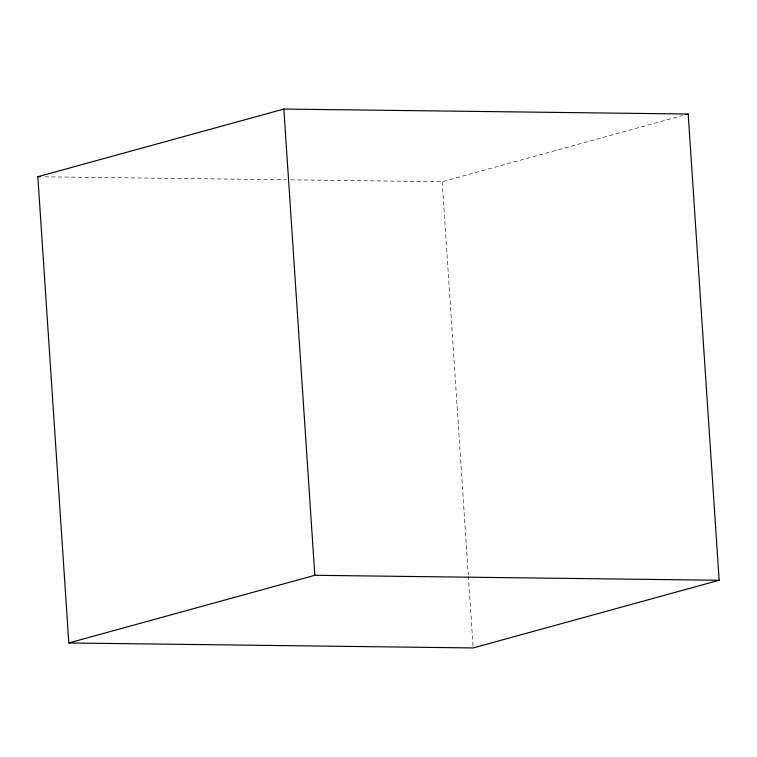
<?xml version="1.0" encoding="UTF-8"?>
<svg xmlns="http://www.w3.org/2000/svg" width="757" height="757" viewBox="0 0 757 757"><rect width="100%" height="100%" fill="white"/><g stroke="black" fill="none" stroke-linecap="round" stroke-linejoin="round"><path stroke-width="0.57" stroke-dasharray="3.79 2.84" d="M290.858 179.844L442.183 181.699L682.492 115.594M44.947 176.816L286.127 179.787M442.183 181.699L468.299 574.951M468.384 576.124L473.078 646.762"/><path stroke-width="1.14" d="M37.85 176.731L283.847 109.055L688.179 114.033L719.15 580.269L473.153 647.945L68.821 642.967L37.85 176.731L40.216 176.76M685.908 114.657L688.179 114.033M68.821 642.967L314.817 575.301L719.15 580.269M283.847 109.055L314.817 575.301"/></g></svg>
